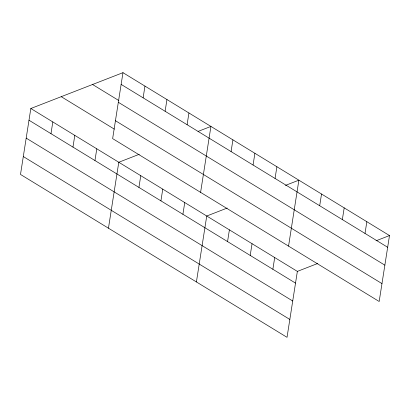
<?xml version="1.0" encoding="UTF-8"?>
<svg xmlns="http://www.w3.org/2000/svg" width="410" height="410" viewBox="0 0 410 410"><rect width="100%" height="100%" fill="white"/><g stroke="black" fill="none" stroke-linecap="round" stroke-linejoin="round"><path stroke-width="0.61" d="M122.969 72.667L112.642 138.606L379.173 301.493L389.5 235.56L122.969 72.667L30.827 108.506L20.5 174.44L287.031 337.333L297.358 271.394L317.822 263.435M50.978 133.665L52.813 121.944M72.97 147.103L74.805 135.382M94.956 160.541L96.791 148.82M108.455 228.196L118.782 162.263L139.246 154.298M143.121 97.826L144.955 86.11M138.934 187.416L140.768 175.7M165.112 111.264L166.947 99.548M160.925 200.859L162.76 189.138M187.098 124.707L188.933 112.986M182.911 214.297L184.746 202.576M200.598 192.357L210.924 126.423L198.061 131.425M196.41 281.947L206.737 216.014L227.201 208.054M231.076 151.582L232.911 139.861M227.555 241.577L229.39 229.861M253.067 165.02L254.902 153.299M250.213 255.425L252.047 243.704M275.054 178.458L276.888 166.737M272.865 269.273L274.705 257.552M288.553 246.113L298.88 180.18L285.432 185.407M319.697 205.743L321.532 194.022M342.355 219.586L344.19 207.87M365.008 233.433L366.842 221.713M376.052 240.793L389.5 235.56M121.129 84.388L387.665 247.281M92.557 84.496L118.838 100.558M118.331 102.28L384.862 265.167M115.446 120.714L381.976 283.602M61.233 96.678L114.328 129.129M30.827 108.506L297.358 271.394M28.992 120.227L295.523 283.115M26.189 138.119L292.719 301.007M23.303 156.548L289.834 319.441"/></g></svg>
